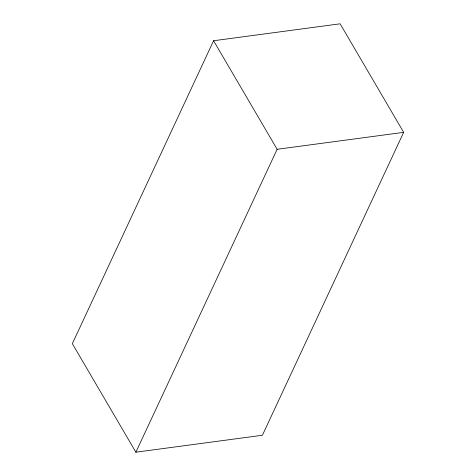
<?xml version="1.0" encoding="UTF-8"?>
<svg xmlns="http://www.w3.org/2000/svg" width="476" height="476" viewBox="0 0 476 476"><rect width="100%" height="100%" fill="white"/><g stroke="black" fill="none" stroke-linecap="round" stroke-linejoin="round"><path stroke-width="0.71" d="M213.587 40.74L72.34 343.654L135.88 452.2L262.413 435.26L403.66 132.346L340.12 23.8L213.587 40.74L277.133 149.291L135.88 452.2M277.133 149.291L403.66 132.346"/></g></svg>
